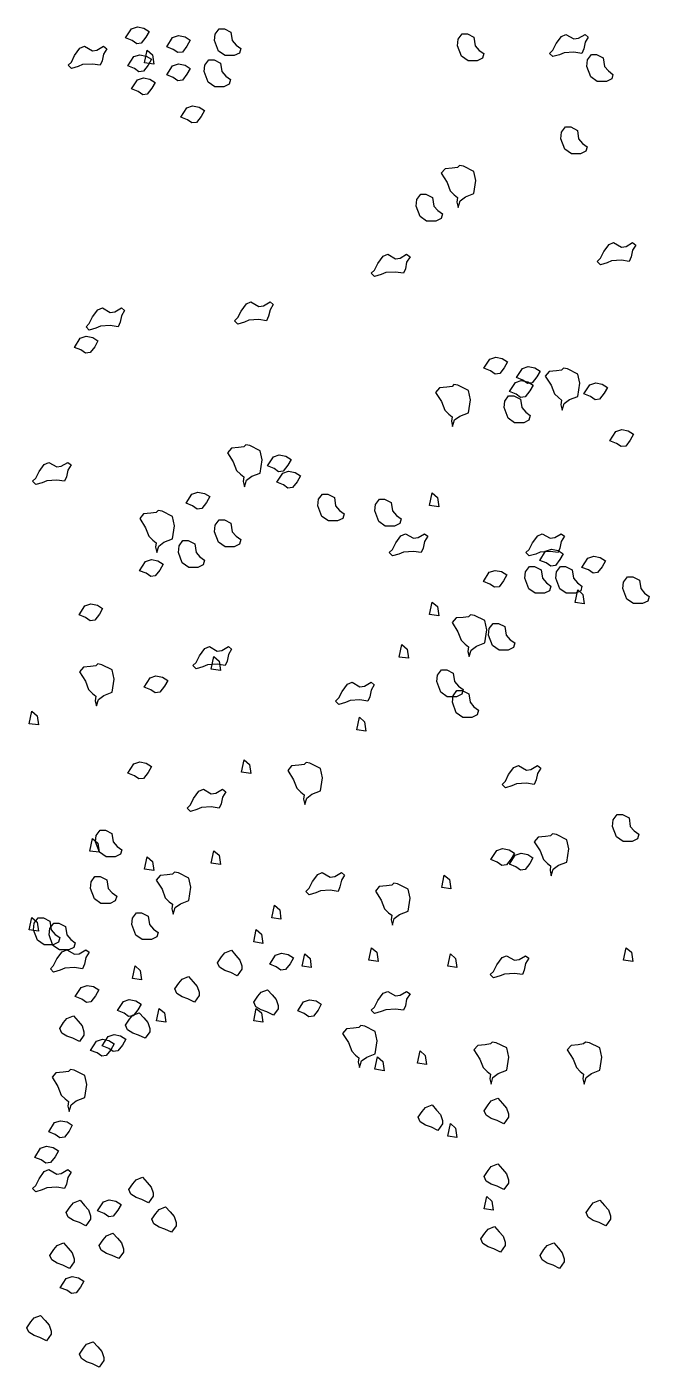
# Model space of a CAD drawing. Header units: millimetres. Extents: x 454 to 24074, y 929 to 15016.
# Drawn here: x 14632 to 14982, y 12480 to 13234 of the extents above; entities that cross this region are included whole.
import ezdxf

# ---------------------------------------------------------------- set-up
doc = ezdxf.new("R2010")
doc.units = ezdxf.units.MM
doc.layers.add('cadblocksdwg.com', color=255, linetype='Continuous')

# ---------------------------------------------------------------- blocks, each defined once
blk = doc.blocks.new('Trees side 02_cad-block.com')
at = {"color": 0}
for points in [[(780.4, 4087.1), (786.9, 4089.3), (794.1, 4087.8), (799.9, 4084.2), (796.3, 4077.7), (791.2, 4071.2), (786.2, 4070.5), (781.1, 4074.1), (773.9, 4077)], [(825.8, 4077.4), (832.3, 4079.6), (839.5, 4078.1), (845.2, 4074.5), (841.6, 4068), (836.6, 4061.5), (831.5, 4060.8), (826.5, 4064.4), (819.3, 4067.3)], [(876.3, 4062.5), (871.9, 4074.1), (872.7, 4081.3), (877, 4087.1), (882.8, 4087.1), (890, 4083.5), (891.4, 4074.1), (895.8, 4069), (900.8, 4065.4), (899.4, 4060.4), (893.6, 4057.5), (883.5, 4057.5)], [(1144.1, 4056.8), (1139.8, 4068.4), (1140.5, 4075.6), (1144.8, 4081.4), (1150.6, 4081.4), (1157.8, 4077.8), (1159.3, 4068.4), (1163.6, 4063.3), (1168.7, 4059.7), (1167.2, 4054.7), (1161.4, 4051.8), (1151.3, 4051.8)], [(1244.9, 4063.6), (1248.5, 4070.8), (1254.3, 4078.7), (1259.3, 4080.9), (1268, 4075.9), (1273.1, 4076.6), (1280.3, 4080.9), (1283.9, 4078), (1280.3, 4072.2), (1278.8, 4065), (1276.7, 4060), (1268, 4061.4), (1257.2, 4060.7), (1252.1, 4058.5), (1244.9, 4056.4), (1241.3, 4060)], [(714.2, 4050.5), (717.8, 4057.7), (723.6, 4065.6), (728.7, 4067.8), (737.3, 4062.8), (742.4, 4063.5), (749.6, 4067.8), (753.2, 4064.9), (749.6, 4059.1), (748.2, 4051.9), (746, 4046.9), (737.3, 4048.3), (726.5, 4047.6), (721.5, 4045.4), (714.2, 4043.3), (710.6, 4046.9)], [(794.7, 4049.7), (797.6, 4063.4), (803.4, 4058.4), (804.9, 4048.3)], [(783, 4056.4), (789.5, 4058.5), (796.7, 4057.1), (802.5, 4053.5), (798.9, 4047), (793.8, 4040.5), (788.7, 4039.8), (783.7, 4043.4), (776.5, 4046.3)], [(825.8, 4046.4), (832.3, 4048.6), (839.5, 4047.1), (845.2, 4043.5), (841.6, 4037), (836.6, 4030.5), (831.5, 4029.8), (826.5, 4033.4), (819.3, 4036.3)], [(864.9, 4028.4), (860.6, 4039.9), (861.3, 4047.1), (865.6, 4052.9), (871.4, 4052.9), (878.6, 4049.3), (880, 4039.9), (884.4, 4034.9), (889.4, 4031.2), (888, 4026.2), (882.2, 4023.3), (872.1, 4023.3)], [(1286.6, 4034.1), (1282.2, 4045.6), (1282.9, 4052.8), (1287.3, 4058.6), (1293.1, 4058.6), (1300.3, 4055), (1301.7, 4045.6), (1306.1, 4040.6), (1311.1, 4036.9), (1309.7, 4031.9), (1303.9, 4029), (1293.8, 4029)], [(787, 4030.9), (793.5, 4033.1), (800.7, 4031.6), (806.5, 4028), (802.9, 4021.5), (797.8, 4015), (792.8, 4014.3), (787.7, 4017.9), (780.5, 4020.8)], [(841.3, 3999.9), (847.8, 4002.1), (855, 4000.6), (860.8, 3997), (857.1, 3990.5), (852.1, 3984), (847, 3983.3), (842, 3986.9), (834.8, 3989.8)], [(1258.1, 3954.3), (1253.7, 3965.9), (1254.5, 3973.1), (1258.8, 3978.9), (1264.6, 3978.9), (1271.8, 3975.2), (1273.2, 3965.9), (1277.6, 3960.8), (1282.6, 3957.2), (1281.2, 3952.1), (1275.4, 3949.3), (1265.3, 3949.3)], [(1157.8, 3930), (1146.2, 3935.8), (1141.9, 3936.5), (1139.7, 3934.4), (1133.9, 3933.6), (1126, 3932.9), (1121.7, 3927.9), (1128.2, 3917.8), (1131.8, 3908.4), (1136.1, 3904), (1139.7, 3901.2), (1139, 3896.1), (1140.4, 3890.3), (1142.6, 3897.5), (1148.4, 3901.9), (1157.8, 3905.5), (1159.9, 3919.9)], [(1098.5, 3880.3), (1094.2, 3891.8), (1094.9, 3899), (1099.2, 3904.8), (1105, 3904.8), (1112.2, 3901.2), (1113.7, 3891.8), (1118, 3886.8), (1123.1, 3883.2), (1121.6, 3878.1), (1115.8, 3875.2), (1105.7, 3875.2)], [(1297.3, 3834.4), (1300.9, 3841.6), (1306.7, 3849.5), (1311.8, 3851.7), (1320.4, 3846.6), (1325.5, 3847.4), (1332.7, 3851.7), (1336.3, 3848.8), (1332.7, 3843), (1331.3, 3835.8), (1329.1, 3830.8), (1320.4, 3832.2), (1309.6, 3831.5), (1304.5, 3829.3), (1297.3, 3827.2), (1293.7, 3830.8)], [(1048.4, 3821.3), (1052, 3828.5), (1057.7, 3836.4), (1062.8, 3838.6), (1071.5, 3833.5), (1076.5, 3834.3), (1083.7, 3838.6), (1087.4, 3835.7), (1083.7, 3829.9), (1082.3, 3822.7), (1080.1, 3817.7), (1071.5, 3819.1), (1060.6, 3818.4), (1055.6, 3816.2), (1048.4, 3814.1), (1044.7, 3817.7)], [(897.7, 3768.9), (901.3, 3776.1), (907.1, 3784), (912.1, 3786.2), (920.8, 3781.2), (925.8, 3781.9), (933.1, 3786.2), (936.7, 3783.3), (933.1, 3777.5), (931.6, 3770.3), (929.4, 3765.3), (920.8, 3766.7), (909.9, 3766), (904.9, 3763.8), (897.7, 3761.7), (894.1, 3765.3)], [(733.9, 3762.3), (737.5, 3769.6), (743.3, 3777.5), (748.3, 3779.7), (757, 3774.6), (762, 3775.3), (769.3, 3779.7), (772.9, 3776.8), (769.3, 3771), (767.8, 3763.8), (765.7, 3758.7), (757, 3760.2), (746.2, 3759.4), (741.1, 3757.3), (733.9, 3755.1), (730.3, 3758.7)], [(724, 3746.2), (730.5, 3748.4), (737.7, 3746.9), (743.5, 3743.3), (739.9, 3736.8), (734.8, 3730.3), (729.8, 3729.6), (724.7, 3733.2), (717.5, 3736.1)], [(1175.3, 3723.1), (1181.8, 3725.3), (1189, 3723.8), (1194.8, 3720.2), (1191.2, 3713.7), (1186.2, 3707.2), (1181.1, 3706.5), (1176, 3710.1), (1168.8, 3713)], [(1211.2, 3712.9), (1217.7, 3715), (1224.9, 3713.6), (1230.7, 3710), (1227.1, 3703.5), (1222.1, 3697), (1217, 3696.3), (1211.9, 3699.9), (1204.7, 3702.8)], [(1272.5, 3706.7), (1261, 3712.4), (1256.6, 3713.2), (1254.5, 3711), (1248.7, 3710.3), (1240.7, 3709.6), (1236.4, 3704.5), (1242.9, 3694.4), (1246.5, 3685), (1250.9, 3680.7), (1254.5, 3677.8), (1253.7, 3672.7), (1255.2, 3667), (1257.4, 3674.2), (1263.1, 3678.5), (1272.5, 3682.1), (1274.7, 3696.6)], [(1151.7, 3688.6), (1140.2, 3694.3), (1135.8, 3695), (1133.7, 3692.9), (1127.9, 3692.2), (1120, 3691.4), (1115.6, 3686.4), (1122.1, 3676.3), (1125.7, 3666.9), (1130.1, 3662.6), (1133.7, 3659.7), (1133, 3654.6), (1134.4, 3648.9), (1136.6, 3656.1), (1142.3, 3660.4), (1151.7, 3664), (1153.9, 3678.4)], [(1203.5, 3697.5), (1210, 3699.7), (1217.3, 3698.2), (1223, 3694.6), (1219.4, 3688.1), (1214.4, 3681.6), (1209.3, 3680.9), (1204.3, 3684.5), (1197, 3687.4)], [(1285.6, 3694.9), (1292.1, 3697.1), (1299.3, 3695.6), (1305.1, 3692), (1301.5, 3685.5), (1296.4, 3679), (1291.4, 3678.3), (1286.3, 3681.9), (1279.1, 3684.8)], [(1195.4, 3658.1), (1191.1, 3669.7), (1191.8, 3676.9), (1196.1, 3682.7), (1201.9, 3682.7), (1209.1, 3679.1), (1210.5, 3669.7), (1214.9, 3664.6), (1219.9, 3661), (1218.5, 3656), (1212.7, 3653.1), (1202.6, 3653.1)], [(1314.3, 3643.3), (1320.8, 3645.5), (1328, 3644), (1333.8, 3640.4), (1330.2, 3633.9), (1325.1, 3627.4), (1320.1, 3626.7), (1315, 3630.3), (1307.8, 3633.2)], [(922.2, 3622.1), (910.7, 3627.9), (906.4, 3628.6), (904.2, 3626.5), (898.4, 3625.8), (890.5, 3625), (886.1, 3620), (892.6, 3609.9), (896.2, 3600.5), (900.6, 3596.2), (904.2, 3593.3), (903.5, 3588.2), (904.9, 3582.4), (907.1, 3589.7), (912.9, 3594), (922.2, 3597.6), (924.4, 3612)], [(674.9, 3592.1), (678.5, 3599.3), (684.3, 3607.2), (689.4, 3609.4), (698, 3604.3), (703.1, 3605.1), (710.3, 3609.4), (713.9, 3606.5), (710.3, 3600.7), (708.9, 3593.5), (706.7, 3588.5), (698, 3589.9), (687.2, 3589.2), (682.1, 3587), (674.9, 3584.8), (671.3, 3588.5)], [(936.8, 3615.5), (943.3, 3617.6), (950.6, 3616.2), (956.3, 3612.6), (952.7, 3606.1), (947.7, 3599.6), (942.6, 3598.9), (937.6, 3602.5), (930.3, 3605.4)], [(947.1, 3597.5), (953.6, 3599.7), (960.8, 3598.2), (966.6, 3594.6), (963, 3588.1), (957.9, 3581.6), (952.9, 3580.9), (947.8, 3584.5), (940.6, 3587.4)], [(847.1, 3574.4), (853.6, 3576.6), (860.8, 3575.2), (866.6, 3571.6), (863, 3565.1), (857.9, 3558.6), (852.9, 3557.8), (847.8, 3561.5), (840.6, 3564.3)], [(990.2, 3549.9), (985.9, 3561.4), (986.6, 3568.7), (991, 3574.4), (996.7, 3574.4), (1004, 3570.8), (1005.4, 3561.4), (1009.7, 3556.4), (1014.8, 3552.8), (1013.4, 3547.7), (1007.6, 3544.8), (997.5, 3544.8)], [(1108.9, 3562), (1111.8, 3575.7), (1117.6, 3570.6), (1119, 3560.5)], [(1052.9, 3544.2), (1048.6, 3555.8), (1049.3, 3563), (1053.7, 3568.7), (1059.4, 3568.7), (1066.6, 3565.1), (1068.1, 3555.8), (1072.4, 3550.7), (1077.5, 3547.1), (1076, 3542), (1070.3, 3539.2), (1060.1, 3539.2)], [(825.6, 3549.7), (814.1, 3555.5), (809.7, 3556.2), (807.6, 3554), (801.8, 3553.3), (793.8, 3552.6), (789.5, 3547.5), (796, 3537.4), (799.6, 3528.1), (803.9, 3523.7), (807.6, 3520.8), (806.8, 3515.8), (808.3, 3510), (810.4, 3517.2), (816.2, 3521.6), (825.6, 3525.2), (827.8, 3539.6)], [(876.3, 3521.4), (871.9, 3533), (872.7, 3540.2), (877, 3546), (882.8, 3546), (890, 3542.4), (891.4, 3533), (895.8, 3527.9), (900.8, 3524.3), (899.4, 3519.3), (893.6, 3516.4), (883.5, 3516.4)], [(1068, 3513.5), (1071.6, 3520.7), (1077.4, 3528.6), (1082.5, 3530.8), (1091.1, 3525.7), (1096.2, 3526.5), (1103.4, 3530.8), (1107, 3527.9), (1103.4, 3522.1), (1102, 3514.9), (1099.8, 3509.9), (1091.1, 3511.3), (1080.3, 3510.6), (1075.2, 3508.4), (1068, 3506.3), (1064.4, 3509.9)], [(1218.7, 3513.5), (1222.3, 3520.7), (1228.1, 3528.6), (1233.1, 3530.8), (1241.8, 3525.7), (1246.9, 3526.5), (1254.1, 3530.8), (1257.7, 3527.9), (1254.1, 3522.1), (1252.6, 3514.9), (1250.5, 3509.9), (1241.8, 3511.3), (1231, 3510.6), (1225.9, 3508.4), (1218.7, 3506.3), (1215.1, 3509.9)], [(836.4, 3498.6), (832.1, 3510.2), (832.8, 3517.4), (837.1, 3523.2), (842.9, 3523.2), (850.1, 3519.6), (851.6, 3510.2), (855.9, 3505.1), (860.9, 3501.5), (859.5, 3496.5), (853.7, 3493.6), (843.6, 3493.6)], [(795.8, 3500.1), (802.3, 3502.3), (809.5, 3500.8), (815.3, 3497.2), (811.7, 3490.7), (806.6, 3484.2), (801.6, 3483.5), (796.5, 3487.1), (789.3, 3490)], [(1236.8, 3511.5), (1243.3, 3513.7), (1250.5, 3512.3), (1256.3, 3508.6), (1252.6, 3502.2), (1247.6, 3495.7), (1242.5, 3494.9), (1237.5, 3498.5), (1230.3, 3501.4)], [(1283.3, 3503.8), (1289.8, 3506), (1297, 3504.5), (1302.8, 3500.9), (1299.2, 3494.4), (1294.1, 3487.9), (1289.1, 3487.2), (1284, 3490.8), (1276.8, 3493.7)], [(1174.7, 3488.3), (1181.2, 3490.4), (1188.4, 3489), (1194.2, 3485.4), (1190.6, 3478.9), (1185.6, 3472.4), (1180.5, 3471.7), (1175.4, 3475.3), (1168.2, 3478.2)], [(1218.2, 3470.2), (1213.8, 3481.7), (1214.6, 3488.9), (1218.9, 3494.7), (1224.7, 3494.7), (1231.9, 3491.1), (1233.3, 3481.7), (1237.7, 3476.7), (1242.7, 3473), (1241.3, 3468), (1235.5, 3465.1), (1225.4, 3465.1)], [(1252.4, 3470.2), (1248, 3481.7), (1248.8, 3488.9), (1253.1, 3494.7), (1258.9, 3494.7), (1266.1, 3491.1), (1267.5, 3481.7), (1271.9, 3476.7), (1276.9, 3473), (1275.5, 3468), (1269.7, 3465.1), (1259.6, 3465.1)], [(1326.4, 3458.8), (1322.1, 3470.3), (1322.8, 3477.5), (1327.2, 3483.3), (1332.9, 3483.3), (1340.2, 3479.7), (1341.6, 3470.3), (1345.9, 3465.3), (1351, 3461.7), (1349.6, 3456.6), (1343.8, 3453.7), (1333.7, 3453.7)], [(1269.3, 3455.1), (1272.2, 3468.8), (1278, 3463.7), (1279.4, 3453.6)], [(729.1, 3451.4), (735.6, 3453.6), (742.8, 3452.1), (748.6, 3448.5), (745, 3442), (739.9, 3435.5), (734.9, 3434.8), (729.8, 3438.4), (722.6, 3441.3)], [(1108.9, 3441.7), (1111.8, 3455.4), (1117.6, 3450.4), (1119, 3440.2)], [(1169.9, 3435), (1158.3, 3440.8), (1154, 3441.5), (1151.8, 3439.3), (1146, 3438.6), (1138.1, 3437.9), (1133.7, 3432.8), (1140.2, 3422.7), (1143.9, 3413.4), (1148.2, 3409), (1151.8, 3406.1), (1151.1, 3401.1), (1152.5, 3395.3), (1154.7, 3402.5), (1160.5, 3406.9), (1169.9, 3410.5), (1172, 3424.9)], [(1178.3, 3407.5), (1174, 3419.1), (1174.7, 3426.3), (1179, 3432), (1184.8, 3432), (1192, 3428.4), (1193.5, 3419.1), (1197.8, 3414), (1202.8, 3410.4), (1201.4, 3405.3), (1195.6, 3402.4), (1185.5, 3402.4)], [(851.8, 3389), (855.4, 3396.3), (861.2, 3404.2), (866.3, 3406.4), (874.9, 3401.3), (880, 3402), (887.2, 3406.4), (890.8, 3403.5), (887.2, 3397.7), (885.8, 3390.5), (883.6, 3385.4), (874.9, 3386.9), (864.1, 3386.2), (859, 3384), (851.8, 3381.8), (848.2, 3385.4)], [(1075.5, 3394.9), (1078.4, 3408.6), (1084.2, 3403.6), (1085.6, 3393.5)], [(759.2, 3380.7), (747.6, 3386.4), (743.3, 3387.2), (741.1, 3385), (735.3, 3384.3), (727.4, 3383.6), (723.1, 3378.5), (729.6, 3368.4), (733.2, 3359), (737.5, 3354.7), (741.1, 3351.8), (740.4, 3346.7), (741.8, 3341), (744, 3348.2), (749.8, 3352.5), (759.2, 3356.1), (761.3, 3370.6)], [(868.3, 3381.6), (871.2, 3395.3), (876.9, 3390.2), (878.4, 3380.1)], [(800.9, 3371.9), (807.4, 3374.1), (814.6, 3372.7), (820.4, 3369.1), (816.8, 3362.6), (811.8, 3356.1), (806.7, 3355.3), (801.6, 3358.9), (794.4, 3361.8)], [(1121.3, 3356.2), (1117, 3367.8), (1117.7, 3375), (1122, 3380.8), (1127.8, 3380.8), (1135, 3377.2), (1136.5, 3367.8), (1140.8, 3362.7), (1145.9, 3359.1), (1144.4, 3354.1), (1138.6, 3351.2), (1128.5, 3351.2)], [(1009.1, 3349.8), (1012.7, 3357), (1018.4, 3364.9), (1023.5, 3367.1), (1032.2, 3362), (1037.2, 3362.7), (1044.4, 3367.1), (1048, 3364.2), (1044.4, 3358.4), (1043, 3351.2), (1040.8, 3346.1), (1032.2, 3347.6), (1021.3, 3346.9), (1016.3, 3344.7), (1009.1, 3342.5), (1005.4, 3346.1)], [(1138.4, 3333.5), (1134.1, 3345), (1134.8, 3352.2), (1139.1, 3358), (1144.9, 3358), (1152.1, 3354.4), (1153.6, 3345), (1157.9, 3340), (1163, 3336.3), (1161.5, 3331.3), (1155.7, 3328.4), (1145.6, 3328.4)], [(667.7, 3321.4), (670.6, 3335.1), (676.4, 3330.1), (677.8, 3320)], [(1028.7, 3314.7), (1031.6, 3328.5), (1037.4, 3323.4), (1038.8, 3313.3)], [(783, 3277.1), (789.5, 3279.3), (796.7, 3277.8), (802.5, 3274.2), (798.9, 3267.7), (793.8, 3261.2), (788.7, 3260.5), (783.7, 3264.1), (776.5, 3267)], [(901.7, 3268), (904.6, 3281.7), (910.4, 3276.6), (911.8, 3266.5)], [(988.7, 3272), (977.1, 3277.8), (972.8, 3278.5), (970.6, 3276.3), (964.8, 3275.6), (956.9, 3274.9), (952.6, 3269.8), (959.1, 3259.7), (962.7, 3250.4), (967, 3246), (970.6, 3243.1), (969.9, 3238.1), (971.3, 3232.3), (973.5, 3239.5), (979.3, 3243.9), (988.7, 3247.5), (990.8, 3261.9)], [(1192.5, 3258.1), (1196.1, 3265.3), (1201.9, 3273.2), (1206.9, 3275.4), (1215.6, 3270.3), (1220.7, 3271.1), (1227.9, 3275.4), (1231.5, 3272.5), (1227.9, 3266.7), (1226.4, 3259.5), (1224.3, 3254.5), (1215.6, 3255.9), (1204.8, 3255.2), (1199.7, 3253), (1192.5, 3250.9), (1188.9, 3254.5)], [(845.3, 3231.9), (848.9, 3239.1), (854.6, 3247), (859.7, 3249.2), (868.4, 3244.1), (873.4, 3244.9), (880.6, 3249.2), (884.3, 3246.3), (880.6, 3240.5), (879.2, 3233.3), (877, 3228.3), (868.4, 3229.7), (857.5, 3229), (852.5, 3226.8), (845.3, 3224.7), (841.7, 3228.3)], [(1315.1, 3196.8), (1310.7, 3208.3), (1311.4, 3215.5), (1315.8, 3221.3), (1321.5, 3221.3), (1328.8, 3217.7), (1330.2, 3208.3), (1334.5, 3203.2), (1339.6, 3199.6), (1338.2, 3194.6), (1332.4, 3191.7), (1322.3, 3191.7)], [(734.6, 3181.1), (737.5, 3194.8), (743.2, 3189.8), (744.7, 3179.7)], [(745.2, 3179.7), (740.9, 3191.2), (741.6, 3198.4), (745.9, 3204.2), (751.7, 3204.2), (758.9, 3200.6), (760.4, 3191.2), (764.7, 3186.2), (769.8, 3182.6), (768.3, 3177.5), (762.6, 3174.6), (752.4, 3174.6)], [(1260.4, 3193.5), (1248.9, 3199.3), (1244.6, 3200), (1242.4, 3197.9), (1236.6, 3197.1), (1228.7, 3196.4), (1224.3, 3191.4), (1230.8, 3181.3), (1234.4, 3171.9), (1238.8, 3167.5), (1242.4, 3164.7), (1241.7, 3159.6), (1243.1, 3153.8), (1245.3, 3161.1), (1251.1, 3165.4), (1260.4, 3169), (1262.6, 3183.4)], [(868.3, 3167.7), (871.2, 3181.5), (876.9, 3176.4), (878.4, 3166.3)], [(1182.9, 3181.8), (1189.4, 3183.9), (1196.6, 3182.5), (1202.4, 3178.9), (1198.8, 3172.4), (1193.7, 3165.9), (1188.7, 3165.2), (1183.6, 3168.8), (1176.4, 3171.7)], [(1203.4, 3176.6), (1209.9, 3178.8), (1217.2, 3177.4), (1222.9, 3173.8), (1219.3, 3167.3), (1214.3, 3160.8), (1209.2, 3160), (1204.2, 3163.6), (1196.9, 3166.5)], [(794.7, 3161.1), (797.6, 3174.8), (803.4, 3169.7), (804.9, 3159.6)], [(739.5, 3128.4), (735.2, 3139.9), (735.9, 3147.2), (740.2, 3152.9), (746, 3152.9), (753.2, 3149.3), (754.7, 3139.9), (759, 3134.9), (764.1, 3131.3), (762.6, 3126.2), (756.9, 3123.3), (746.7, 3123.3)], [(843.7, 3151.3), (832.2, 3157), (827.8, 3157.8), (825.7, 3155.6), (819.9, 3154.9), (812, 3154.2), (807.6, 3149.1), (814.1, 3139), (817.7, 3129.6), (822.1, 3125.3), (825.7, 3122.4), (825, 3117.3), (826.4, 3111.6), (828.6, 3118.8), (834.3, 3123.1), (843.7, 3126.7), (845.9, 3141.2)], [(976.3, 3140.2), (979.9, 3147.4), (985.7, 3155.3), (990.7, 3157.5), (999.4, 3152.5), (1004.5, 3153.2), (1011.7, 3157.5), (1015.3, 3154.6), (1011.7, 3148.9), (1010.2, 3141.6), (1008.1, 3136.6), (999.4, 3138), (988.6, 3137.3), (983.5, 3135.1), (976.3, 3133), (972.7, 3136.6)], [(1122.3, 3141), (1125.2, 3154.7), (1130.9, 3149.7), (1132.4, 3139.6)], [(1085.3, 3139.2), (1073.7, 3145), (1069.4, 3145.7), (1067.2, 3143.5), (1061.5, 3142.8), (1053.5, 3142.1), (1049.2, 3137), (1055.7, 3126.9), (1059.3, 3117.5), (1063.6, 3113.2), (1067.2, 3110.3), (1066.5, 3105.3), (1068, 3099.5), (1070.1, 3106.7), (1075.9, 3111.1), (1085.3, 3114.7), (1087.5, 3129.1)], [(935.1, 3107.6), (938, 3121.3), (943.8, 3116.3), (945.2, 3106.2)], [(667.7, 3094.2), (670.6, 3108), (676.4, 3102.9), (677.8, 3092.8)], [(676.8, 3082.8), (672.5, 3094.4), (673.2, 3101.6), (677.6, 3107.4), (683.3, 3107.4), (690.6, 3103.8), (692, 3094.4), (696.3, 3089.3), (701.4, 3085.7), (699.9, 3080.7), (694.2, 3077.8), (684.1, 3077.8)], [(693.9, 3077.1), (689.6, 3088.7), (690.3, 3095.9), (694.7, 3101.7), (700.4, 3101.7), (707.7, 3098.1), (709.1, 3088.7), (713.4, 3083.6), (718.5, 3080), (717, 3075), (711.3, 3072.1), (701.2, 3072.1)], [(785.1, 3088.5), (780.8, 3100.1), (781.5, 3107.3), (785.8, 3113.1), (791.6, 3113.1), (798.8, 3109.5), (800.3, 3100.1), (804.6, 3095), (809.7, 3091.4), (808.2, 3086.4), (802.4, 3083.5), (792.3, 3083.5)], [(915.1, 3080.9), (918, 3094.6), (923.7, 3089.5), (925.2, 3079.4)], [(694.6, 3055.1), (698.2, 3062.3), (704, 3070.2), (709, 3072.4), (717.7, 3067.3), (722.7, 3068), (730, 3072.4), (733.6, 3069.5), (730, 3063.7), (728.5, 3056.5), (726.3, 3051.4), (717.7, 3052.9), (706.9, 3052.2), (701.8, 3050), (694.6, 3047.8), (691, 3051.4)], [(1042.1, 3060.8), (1045, 3074.5), (1050.7, 3069.5), (1052.2, 3059.4)], [(1322.8, 3060.8), (1325.7, 3074.5), (1331.5, 3069.5), (1332.9, 3059.4)], [(897, 3043.7), (889.8, 3047.3), (883.3, 3049.5), (877.5, 3053.1), (875.3, 3058.1), (879.7, 3064.6), (883.3, 3069), (890.5, 3071.8), (895.6, 3066.1), (899.9, 3061), (902.1, 3054.5), (902.1, 3050.9)], [(939.3, 3066.4), (945.8, 3068.6), (953, 3067.1), (958.8, 3063.5), (955.2, 3057), (950.1, 3050.5), (945.1, 3049.8), (940, 3053.4), (932.8, 3056.3)], [(968.5, 3054.2), (971.4, 3067.9), (977.2, 3062.8), (978.6, 3052.7)], [(1129, 3054.2), (1131.9, 3067.9), (1137.6, 3062.8), (1139.1, 3052.7)], [(1179.4, 3048.5), (1183, 3055.7), (1188.8, 3063.7), (1193.8, 3065.8), (1202.5, 3060.8), (1207.6, 3061.5), (1214.8, 3065.8), (1218.4, 3062.9), (1214.8, 3057.2), (1213.3, 3050), (1211.2, 3044.9), (1202.5, 3046.3), (1191.7, 3045.6), (1186.6, 3043.5), (1179.4, 3041.3), (1175.8, 3044.9)], [(781.4, 3040.8), (784.3, 3054.5), (790, 3049.5), (791.5, 3039.3)], [(849.9, 3014.7), (842.7, 3018.3), (836.2, 3020.5), (830.4, 3024.1), (828.2, 3029.1), (832.5, 3035.6), (836.2, 3040), (843.4, 3042.8), (848.4, 3037.1), (852.8, 3032), (854.9, 3025.5), (854.9, 3021.9)], [(724.9, 3030.9), (731.4, 3033.1), (738.7, 3031.7), (744.4, 3028), (740.8, 3021.6), (735.8, 3015.1), (730.7, 3014.3), (725.7, 3017.9), (718.4, 3020.8)], [(936.9, 3000.2), (929.7, 3003.8), (923.2, 3006), (917.4, 3009.6), (915.2, 3014.6), (919.6, 3021.1), (923.2, 3025.5), (930.4, 3028.3), (935.4, 3022.6), (939.8, 3017.5), (941.9, 3011), (941.9, 3007.4)], [(771.5, 3015.4), (778, 3017.6), (785.2, 3016.2), (791, 3012.5), (787.4, 3006), (782.3, 2999.6), (777.2, 2998.8), (772.2, 3002.4), (765, 3005.3)], [(970.1, 3015.1), (976.6, 3017.3), (983.8, 3015.9), (989.6, 3012.3), (986, 3005.8), (980.9, 2999.3), (975.8, 2998.5), (970.8, 3002.2), (963.6, 3005)], [(1048.4, 3009.2), (1052, 3016.4), (1057.7, 3024.4), (1062.8, 3026.5), (1071.5, 3021.5), (1076.5, 3022.2), (1083.7, 3026.5), (1087.4, 3023.6), (1083.7, 3017.9), (1082.3, 3010.7), (1080.1, 3005.6), (1071.5, 3007), (1060.6, 3006.3), (1055.6, 3004.2), (1048.4, 3002), (1044.7, 3005.6)], [(723, 2971.2), (715.7, 2974.8), (709.2, 2977), (703.5, 2980.6), (701.3, 2985.6), (705.6, 2992.1), (709.2, 2996.5), (716.5, 2999.4), (721.5, 2993.6), (725.9, 2988.5), (728, 2982), (728, 2978.4)], [(795.5, 2974.8), (788.3, 2978.4), (781.8, 2980.6), (776, 2984.2), (773.8, 2989.3), (778.2, 2995.8), (781.8, 3000.1), (789, 3003), (794, 2997.2), (798.4, 2992.2), (800.5, 2985.7), (800.5, 2982)], [(808.1, 2994), (811, 3007.7), (816.8, 3002.7), (818.2, 2992.6)], [(915.1, 2994), (918, 3007.7), (923.7, 3002.7), (925.2, 2992.6)], [(1049.1, 2982.2), (1037.5, 2988), (1033.2, 2988.7), (1031, 2986.6), (1025.2, 2985.9), (1017.3, 2985.1), (1013, 2980.1), (1019.5, 2970), (1023.1, 2960.6), (1027.4, 2956.3), (1031, 2953.4), (1030.3, 2948.3), (1031.7, 2942.5), (1033.9, 2949.8), (1039.7, 2954.1), (1049.1, 2957.7), (1051.2, 2972.1)], [(741.8, 2971.6), (748.3, 2973.7), (755.6, 2972.3), (761.3, 2968.7), (757.7, 2962.2), (752.7, 2955.7), (747.6, 2955), (742.6, 2958.6), (735.3, 2961.5)], [(754.7, 2976.7), (761.2, 2978.9), (768.4, 2977.4), (774.2, 2973.8), (770.5, 2967.3), (765.5, 2960.8), (760.4, 2960.1), (755.4, 2963.7), (748.2, 2966.6)], [(1194, 2964.1), (1182.5, 2969.9), (1178.1, 2970.6), (1176, 2968.5), (1170.2, 2967.7), (1162.2, 2967), (1157.9, 2962), (1164.4, 2951.9), (1168, 2942.5), (1172.3, 2938.1), (1176, 2935.3), (1175.2, 2930.2), (1176.7, 2924.4), (1178.8, 2931.7), (1184.6, 2936), (1194, 2939.6), (1196.2, 2954)], [(1296.7, 2964.1), (1285.1, 2969.9), (1280.8, 2970.6), (1278.6, 2968.5), (1272.8, 2967.7), (1264.9, 2967), (1260.6, 2962), (1267.1, 2951.9), (1270.7, 2942.5), (1275, 2938.1), (1278.6, 2935.3), (1277.9, 2930.2), (1279.3, 2924.4), (1281.5, 2931.7), (1287.3, 2936), (1296.7, 2939.6), (1298.8, 2954)], [(1048.8, 2940.6), (1051.6, 2954.3), (1057.4, 2949.2), (1058.9, 2939.1)], [(1095.5, 2947.2), (1098.4, 2961), (1104.2, 2955.9), (1105.7, 2945.8)], [(729, 2933.9), (717.4, 2939.7), (713.1, 2940.4), (710.9, 2938.3), (705.2, 2937.6), (697.2, 2936.8), (692.9, 2931.8), (699.4, 2921.7), (703, 2912.3), (707.3, 2908), (710.9, 2905.1), (710.2, 2900), (711.6, 2894.2), (713.8, 2901.5), (719.6, 2905.8), (729, 2909.4), (731.1, 2923.8)], [(1118.2, 2873.3), (1111, 2877), (1104.5, 2879.1), (1098.7, 2882.7), (1096.5, 2887.8), (1100.9, 2894.3), (1104.5, 2898.6), (1111.7, 2901.5), (1116.7, 2895.7), (1121.1, 2890.7), (1123.2, 2884.2), (1123.2, 2880.6)], [(1190.7, 2880.6), (1183.5, 2884.2), (1177, 2886.4), (1171.2, 2890), (1169, 2895), (1173.4, 2901.5), (1177, 2905.9), (1184.2, 2908.7), (1189.3, 2903), (1193.6, 2897.9), (1195.8, 2891.4), (1195.8, 2887.8)], [(695.7, 2881.9), (702.2, 2884), (709.4, 2882.6), (715.2, 2879), (711.6, 2872.5), (706.5, 2866), (701.5, 2865.2), (696.4, 2868.9), (689.2, 2871.7)], [(1129, 2867.1), (1131.9, 2880.8), (1137.6, 2875.7), (1139.1, 2865.6)], [(680.3, 2853.7), (686.8, 2855.8), (694, 2854.4), (699.8, 2850.8), (696.2, 2844.3), (691.1, 2837.8), (686.1, 2837.1), (681, 2840.7), (673.8, 2843.5)], [(1190.7, 2808.1), (1183.5, 2811.7), (1177, 2813.9), (1171.2, 2817.5), (1169, 2822.5), (1173.4, 2829), (1177, 2833.4), (1184.2, 2836.3), (1189.3, 2830.5), (1193.6, 2825.4), (1195.8, 2818.9), (1195.8, 2815.3)], [(674.9, 2812.7), (678.5, 2820), (684.3, 2827.9), (689.4, 2830.1), (698, 2825), (703.1, 2825.7), (710.3, 2830.1), (713.9, 2827.2), (710.3, 2821.4), (708.9, 2814.2), (706.7, 2809.1), (698, 2810.6), (687.2, 2809.9), (682.1, 2807.7), (674.9, 2805.5), (671.3, 2809.1)], [(799.1, 2793.6), (791.9, 2797.2), (785.4, 2799.4), (779.6, 2803), (777.4, 2808), (781.8, 2814.5), (785.4, 2818.9), (792.6, 2821.8), (797.7, 2816), (802, 2810.9), (804.2, 2804.4), (804.2, 2800.8)], [(730.2, 2768.2), (723, 2771.8), (716.5, 2774), (710.7, 2777.6), (708.6, 2782.7), (712.9, 2789.2), (716.5, 2793.5), (723.7, 2796.4), (728.8, 2790.6), (733.1, 2785.6), (735.3, 2779.1), (735.3, 2775.5)], [(749.5, 2794.7), (756, 2796.9), (763.2, 2795.4), (769, 2791.8), (765.4, 2785.3), (760.4, 2778.8), (755.3, 2778.1), (750.3, 2781.7), (743, 2784.6)], [(1169.1, 2786.9), (1172, 2800.6), (1177.7, 2795.5), (1179.2, 2785.4)], [(1303.1, 2768.2), (1295.9, 2771.8), (1289.4, 2774), (1283.6, 2777.6), (1281.4, 2782.7), (1285.8, 2789.2), (1289.4, 2793.5), (1296.6, 2796.4), (1301.7, 2790.6), (1306, 2785.6), (1308.2, 2779.1), (1308.2, 2775.5)], [(824.5, 2761), (817.3, 2764.6), (810.8, 2766.8), (805, 2770.4), (802.8, 2775.4), (807.2, 2781.9), (810.8, 2786.3), (818, 2789.1), (823, 2783.4), (827.4, 2778.3), (829.5, 2771.8), (829.5, 2768.2)], [(1187.1, 2739.2), (1179.9, 2742.8), (1173.4, 2745), (1167.6, 2748.6), (1165.4, 2753.7), (1169.8, 2760.2), (1173.4, 2764.5), (1180.6, 2767.4), (1185.6, 2761.6), (1190, 2756.6), (1192.1, 2750.1), (1192.1, 2746.5)], [(712.1, 2721.1), (704.9, 2724.7), (698.4, 2726.9), (692.6, 2730.5), (690.4, 2735.6), (694.8, 2742.1), (698.4, 2746.4), (705.6, 2749.3), (710.6, 2743.5), (715, 2738.4), (717.1, 2731.9), (717.1, 2728.3)], [(766.5, 2732), (759.3, 2735.6), (752.8, 2737.8), (747, 2741.4), (744.8, 2746.4), (749.1, 2752.9), (752.8, 2757.3), (760, 2760.1), (765, 2754.4), (769.4, 2749.3), (771.5, 2742.8), (771.5, 2739.2)], [(1252.3, 2721.1), (1245.1, 2724.7), (1238.6, 2726.9), (1232.9, 2730.5), (1230.7, 2735.6), (1235, 2742.1), (1238.6, 2746.4), (1245.8, 2749.3), (1250.9, 2743.5), (1255.2, 2738.4), (1257.4, 2731.9), (1257.4, 2728.3)], [(708.5, 2710.1), (715, 2712.3), (722.2, 2710.8), (728, 2707.2), (724.4, 2700.7), (719.3, 2694.2), (714.3, 2693.5), (709.2, 2697.1), (702, 2700)], [(686.7, 2641.4), (679.5, 2645), (673, 2647.2), (667.2, 2650.8), (665, 2655.8), (669.4, 2662.3), (673, 2666.6), (680.2, 2669.5), (685.3, 2663.8), (689.6, 2658.7), (691.8, 2652.2), (691.8, 2648.6)], [(744.7, 2612.4), (737.5, 2616), (731, 2618.2), (725.2, 2621.8), (723.1, 2626.8), (727.4, 2633.3), (731, 2637.6), (738.2, 2640.5), (743.3, 2634.8), (747.6, 2629.7), (749.8, 2623.2), (749.8, 2619.6)]]:
    blk.add_lwpolyline(points, close=True, dxfattribs=at)

msp = doc.modelspace()

# ---------------------------------------------------------------- block references
at = {"layer": 'cadblocksdwg.com', "xscale": 0.5103099452236204, "yscale": 0.5103099452236204, "zscale": 0.5103099452236204}
msp.add_blockref('Trees side 02_cad-block.com', (14292.81, 11147.14), dxfattribs=at)

doc.saveas('drawing.dxf')
